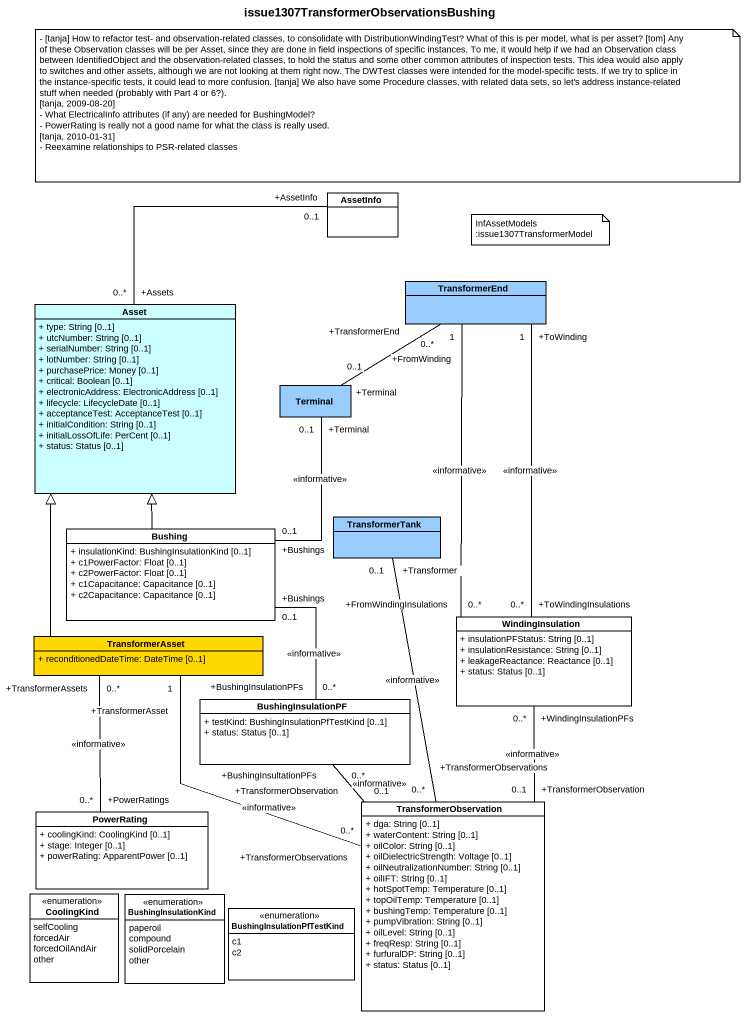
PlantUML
@startuml
title issue1307TransformerObservationsBushing
hide circle
hide empty members
skinparam classAttributeIconSize 0
class AssetInfo
class Asset #CCFFFF {
  + type: String [0..1]
  + utcNumber: String [0..1]
  + serialNumber: String [0..1]
  + lotNumber: String [0..1]
  + purchasePrice: Money [0..1]
  + critical: Boolean [0..1]
  + electronicAddress: ElectronicAddress [0..1]
  + lifecycle: LifecycleDate [0..1]
  + acceptanceTest: AcceptanceTest [0..1]
  + initialCondition: String [0..1]
  + initialLossOfLife: PerCent [0..1]
  + status: Status [0..1]
}
class TransformerEnd #99CCFF
class Terminal #99CCFF
class Bushing #FFFFFF {
  + insulationKind: BushingInsulationKind [0..1]
  + c1PowerFactor: Float [0..1]
  + c2PowerFactor: Float [0..1]
  + c1Capacitance: Capacitance [0..1]
  + c2Capacitance: Capacitance [0..1]
}
class TransformerTank #99CCFF
class WindingInsulation #FFFFFF {
  + insulationPFStatus: String [0..1]
  + insulationResistance: String [0..1]
  + leakageReactance: Reactance [0..1]
  + status: Status [0..1]
}
class TransformerAsset #FFD700 {
  + reconditionedDateTime: DateTime [0..1]
}
class BushingInsulationPF #FFFFFF {
  + testKind: BushingInsulationPfTestKind [0..1]
  + status: Status [0..1]
}
class PowerRating #FFFFFF {
  + coolingKind: CoolingKind [0..1]
  + stage: Integer [0..1]
  + powerRating: ApparentPower [0..1]
}
class TransformerObservation #FFFFFF {
  + dga: String [0..1]
  + waterContent: String [0..1]
  + oilColor: String [0..1]
  + oilDielectricStrength: Voltage [0..1]
  + oilNeutralizationNumber: String [0..1]
  + oilIFT: String [0..1]
  + hotSpotTemp: Temperature [0..1]
  + topOilTemp: Temperature [0..1]
  + bushingTemp: Temperature [0..1]
  + pumpVibration: String [0..1]
  + oilLevel: String [0..1]
  + freqResp: String [0..1]
  + furfuralDP: String [0..1]
  + status: Status [0..1]
}
enum CoolingKind #FFFFFF {
  selfCooling
  forcedAir
  forcedOilAndAir
  other
}
enum BushingInsulationKind #FFFFFF {
  paperoil
  compound
  solidPorcelain
  other
}
enum BushingInsulationPfTestKind #FFFFFF {
  c1
  c2
}
Asset "+Assets\n0..*" -up- "+AssetInfo\n0..1" AssetInfo
TransformerEnd "+TransformerEnd\n0..*" -- "+Terminal\n0..1" Terminal
Bushing -up-|> Asset
Bushing "+Bushings\n0..1" -up- "+Terminal\n0..1" Terminal : <<informative>>
Bushing "+Bushings\n0..1" -- "+BushingInsulationPFs\n0..*" BushingInsulationPF : <<informative>>
WindingInsulation "+ToWindingInsulations\n0..*" -up- "+ToWinding\n1" TransformerEnd : <<informative>>
WindingInsulation "+FromWindingInsulations\n0..*" -up- "+FromWinding\n1" TransformerEnd : <<informative>>
TransformerAsset -up-|> Asset
TransformerAsset "+TransformerAsset\n1" -- "+TransformerObservations\n0..*" TransformerObservation : <<informative>>
BushingInsulationPF "+BushingInsultationPFs\n0..*" -- "+TransformerObservation\n0..1" TransformerObservation : <<informative>>
PowerRating "+PowerRatings\n0..*" -up- "+TransformerAssets\n0..*" TransformerAsset : <<informative>>
TransformerObservation "+TransformerObservations\n0..*" -up- "+Transformer\n0..1" TransformerTank : <<informative>>
TransformerObservation "+TransformerObservation\n0..1" -up- "+WindingInsulationPFs\n0..*" WindingInsulation : <<informative>>
note as N1
  - [tanja] How to refactor test- and observation-related classes, to consolidate with DistributionWindingTest? What of this is per model, what is per asset? [tom] Any of these Observation classes will be per Asset, since they are done in field inspections of specific instances. To me, it would help if we had an Observation class between IdentifiedObject and the observation-related classes, to hold the status and some other common attributes of inspection tests. This idea would also apply to switches and other assets, although we are not looking at them right now. The DWTest classes were intended for the model-specific tests. If we try to splice in the instance-specific tests, it could lead to more confusion. [tanja] We also have some Procedure classes, with related data sets, so let's address instance-related stuff when needed (probably with Part 4 or 6?).
  [tanja, 2009-08-20]
  - What ElectricalInfo attributes (if any) are needed for BushingModel?
  - PowerRating is really not a good name for what the class is really used.
  [tanja, 2010-01-31]
  - Reexamine relationships to PSR-related classes
end note
note as N2
  InfAssetModels :issue1307TransformerModel
end note
@enduml
